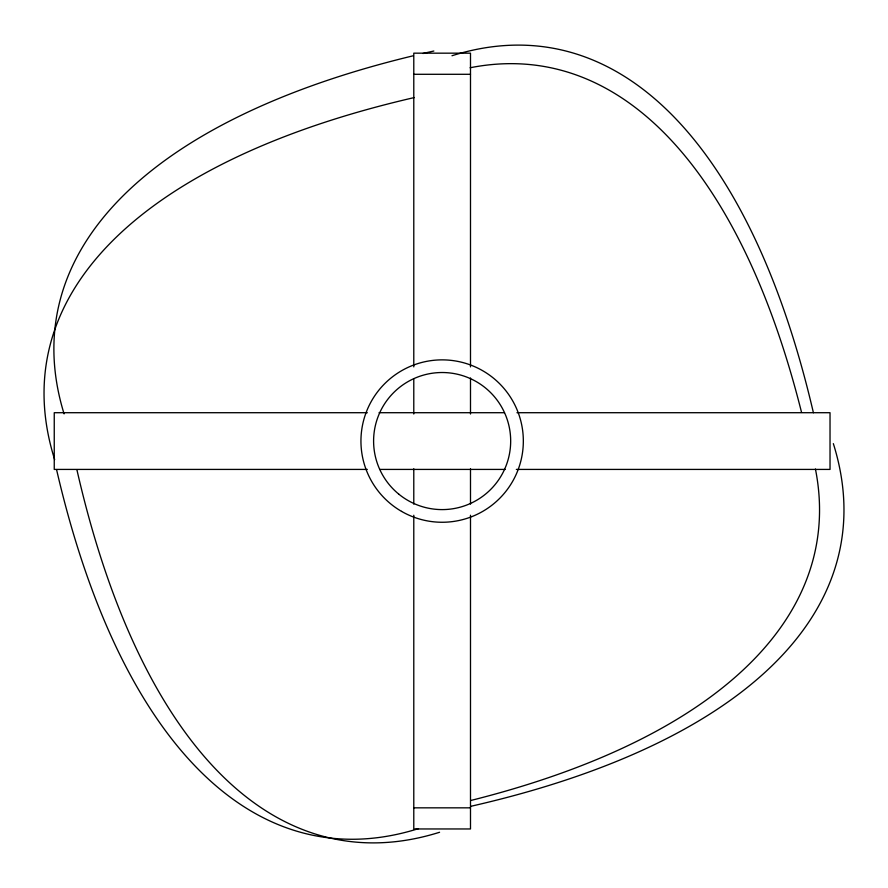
<?xml version="1.0" encoding="UTF-8"?>
<svg xmlns="http://www.w3.org/2000/svg" width="888" height="888" viewBox="0 0 888 888"><rect width="100%" height="100%" fill="white"/><g stroke="black" fill="none" stroke-linecap="round" stroke-linejoin="round"><path stroke-width="1.33" d="M413.786 74.292L470.496 74.292M367.332 412.709L54.246 412.709L54.246 469.419L367.332 469.419M379.043 412.709L504.473 412.709M516.949 412.709L830.025 412.709L830.025 469.419L516.328 469.419M379.798 469.419L505.228 469.419M413.786 807.836L470.496 807.836M470.496 366.877L470.496 53.169L413.786 53.169L413.786 366.877M470.496 377.966L470.496 414.019M470.496 468.775L470.496 504.151M470.496 515.251L470.496 828.959L413.786 828.959L413.786 515.251M413.786 378.721L413.786 414.019M413.786 468.775L413.786 504.151M815.428 469.008A1104.106 459.429 10 0 1 470.784 800.488M470.085 67.766A1104.106 459.429 -80 0 1 801.553 412.421M833.344 443.634A1104.106 459.429 10 0 1 470.873 806.293M439.571 832.267A1104.106 459.429 -80 0 1 76.912 469.796M64.091 413.886A1104.106 459.429 10 0 1 413.375 55.744M422.877 53.502A1104.106 459.429 10 0 1 433.844 51.027M418.448 828.637A1104.106 459.429 -80 0 1 56.721 470.274M54.656 459.573A1104.106 459.429 10 0 1 414.396 97.536M451.992 55.733A1104.106 459.429 -80 0 1 813.408 412.742M401.543 511.377A81.185 81.185 0 0 0 523.332 441.059A81.185 81.185 0 0 0 401.543 370.751A81.185 81.185 0 0 0 401.543 511.377M398.701 494.072A68.531 68.531 0 0 0 509.768 452.181A68.531 68.531 0 0 0 417.948 376.934A68.531 68.531 0 0 0 398.701 494.072"/></g></svg>
